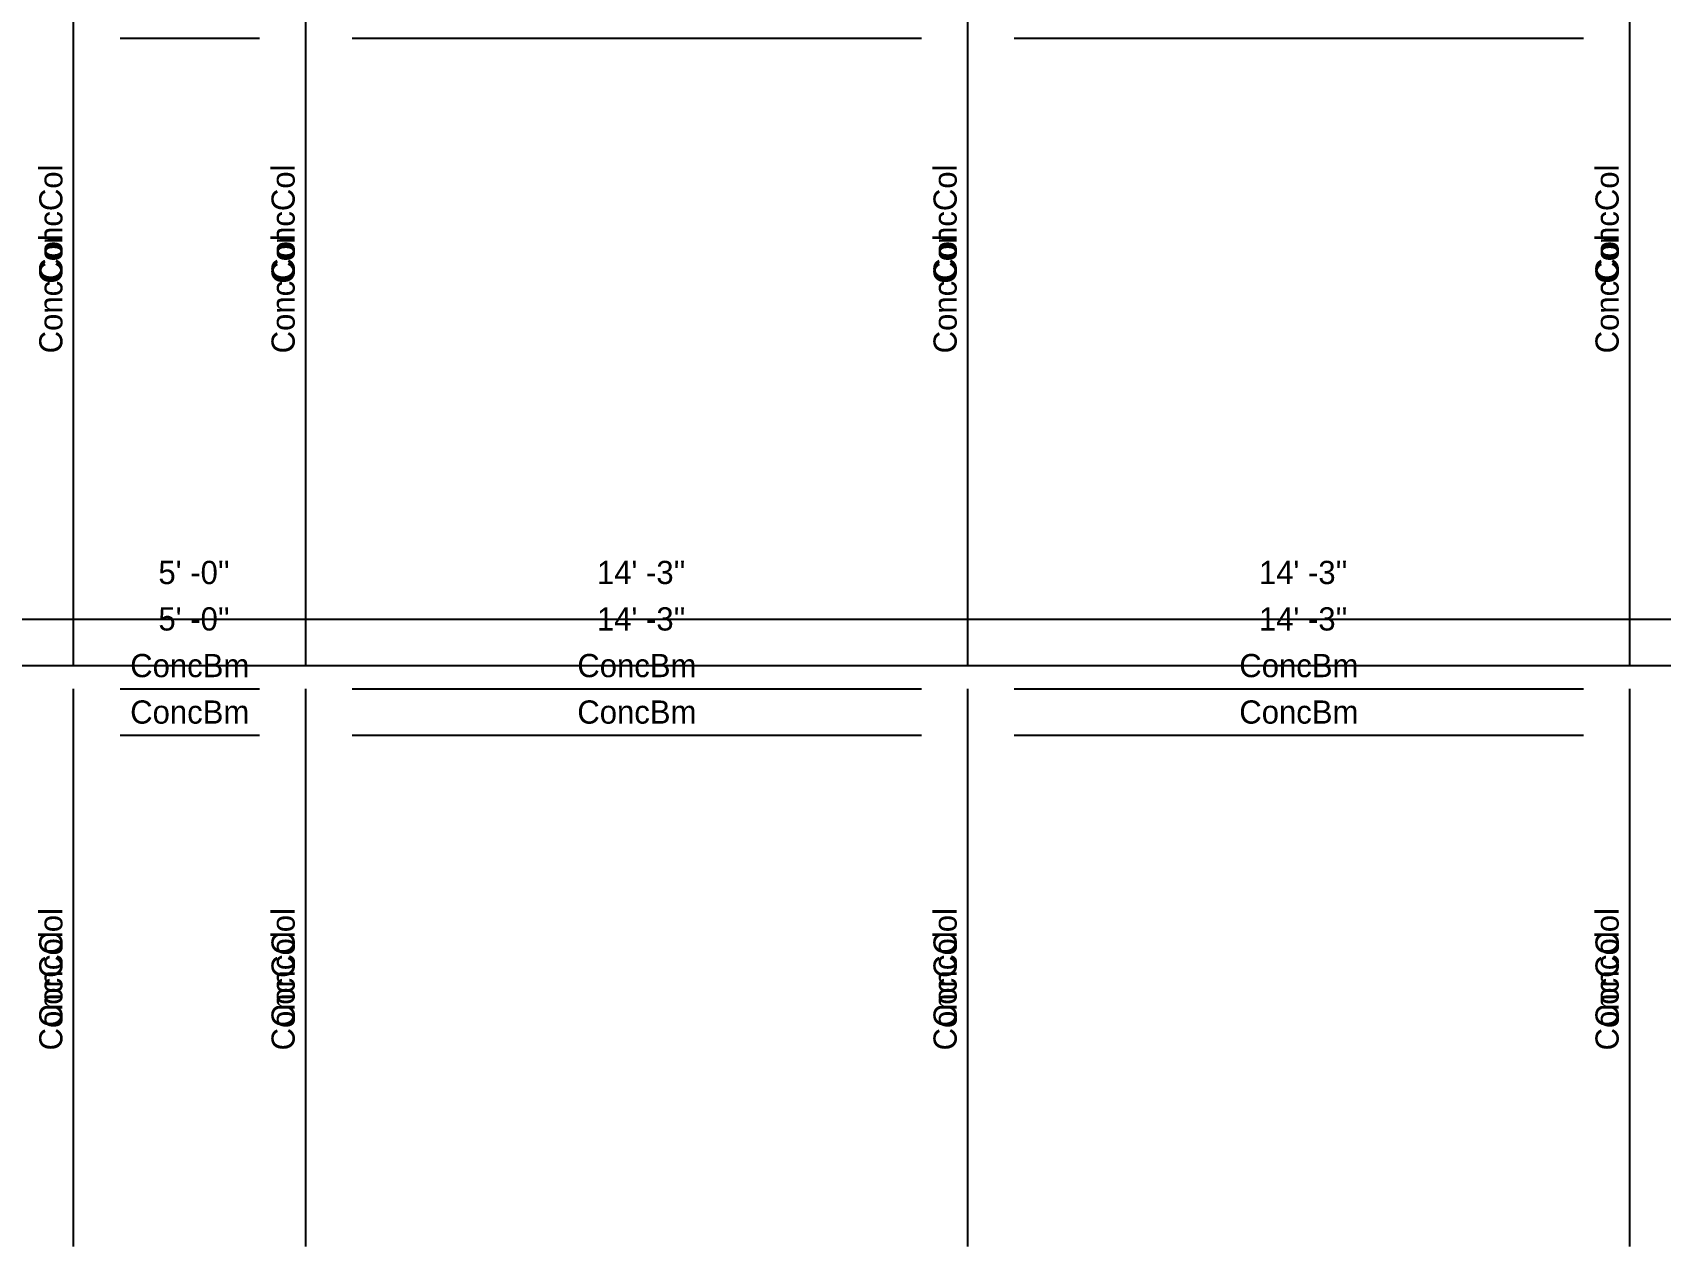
# Model space of a CAD drawing. Extents: x -38 to 2998, y -195 to 11529.
# Drawn here: x 332.4 to 752.9, y 2928 to 3241.5 of the extents above; entities that cross this region are included whole.
import ezdxf
from ezdxf.enums import TextEntityAlignment as Align

# ---------------------------------------------------------------- set-up
doc = ezdxf.new("R2010")
doc.units = 0
doc.header["$MEASUREMENT"] = 0
doc.layers.get('0').update_dxf_attribs({"linetype": 'CONTINUOUS'})
for name, color, linetype in [('CENTERLINES', 7, 'CONTINUOUS'), ('DIMENSIONS', 4, 'CONTINUOUS'), ('TEXT', 5, 'CONTINUOUS')]:
    doc.layers.add(name, color=color, linetype=linetype)
doc.dimstyles.get("Standard").update_dxf_attribs({"dimtxt": 0.18, "dimasz": 0.18, "dimexe": 0.18, "dimexo": 0.0625, "dimgap": 0.09, "dimtad": 0, "dimtih": 1, "dimtoh": 1, "dimdec": 4, "dimzin": 0, "dimtxsty": 'STANDARD', "dimcen": 0.09, "dimazin": 3, "dimtfac": 1, "dimtdec": 4, "dimtofl": 0, "dimtmove": 0, "dimatfit": 3, "dimtolj": 1, "dimtzin": 0})

# ---------------------------------------------------------------- blocks, each defined once
blk = doc.blocks.new('*D3541')
at = {"color": 1, "linetype": 'BYBLOCK'}
for points in [[(236.73, 3094.77), (235.67, 3093.71), (228.25, 3086.29), (227.19, 3085.23)], [(347.73, 3094.77), (346.67, 3093.71), (339.25, 3086.29), (338.19, 3085.23)]]:
    blk.add_solid(points, dxfattribs=at)
at = {"layer": 'DIMENSIONS', "color": 9, "linetype": 'BYBLOCK'}
for p, q in [((231.96, 3090), (231.96, 3108)), ((342.96, 3090), (342.96, 3108))]:
    blk.add_line(p, q, dxfattribs=at)
at = {"layer": 'DIMENSIONS', "color": 0, "linetype": 'BYBLOCK'}
blk.add_line((231.96, 3090), (342.96, 3090), dxfattribs=at)
at = {"layer": 'DIMENSIONS', "color": 0, "linetype": 'BYBLOCK', "insert": (287.46, 3102), "char_height": 6, "attachment_point": 5}
blk.add_mtext("\\A1; 9' -3''", dxfattribs=at)
blk = doc.blocks.new('*D3542')
at = {"color": 1, "linetype": 'BYBLOCK'}
for points in [[(347.73, 3094.77), (346.67, 3093.71), (339.25, 3086.29), (338.19, 3085.23)], [(407.73, 3094.77), (406.67, 3093.71), (399.25, 3086.29), (398.19, 3085.23)]]:
    blk.add_solid(points, dxfattribs=at)
at = {"layer": 'DIMENSIONS', "color": 9, "linetype": 'BYBLOCK'}
for p, q in [((342.96, 3090), (342.96, 3108)), ((402.96, 3090), (402.96, 3108))]:
    blk.add_line(p, q, dxfattribs=at)
at = {"layer": 'DIMENSIONS', "color": 0, "linetype": 'BYBLOCK'}
blk.add_line((342.96, 3090), (402.96, 3090), dxfattribs=at)
at = {"layer": 'DIMENSIONS', "color": 0, "linetype": 'BYBLOCK', "insert": (372.96, 3102), "char_height": 6, "attachment_point": 5}
blk.add_mtext("\\A1; 5' -0''", dxfattribs=at)
blk = doc.blocks.new('*D3543')
at = {"color": 1, "linetype": 'BYBLOCK'}
for points in [[(407.73, 3094.77), (406.67, 3093.71), (399.25, 3086.29), (398.19, 3085.23)], [(578.73, 3094.77), (577.67, 3093.71), (570.25, 3086.29), (569.19, 3085.23)]]:
    blk.add_solid(points, dxfattribs=at)
at = {"layer": 'DIMENSIONS', "color": 9, "linetype": 'BYBLOCK'}
for p, q in [((402.96, 3090), (402.96, 3108)), ((573.96, 3090), (573.96, 3108))]:
    blk.add_line(p, q, dxfattribs=at)
at = {"layer": 'DIMENSIONS', "color": 0, "linetype": 'BYBLOCK'}
blk.add_line((402.96, 3090), (573.96, 3090), dxfattribs=at)
at = {"layer": 'DIMENSIONS', "color": 0, "linetype": 'BYBLOCK', "insert": (488.46, 3102), "char_height": 6, "attachment_point": 5}
blk.add_mtext("\\A1; 14' -3''", dxfattribs=at)
blk = doc.blocks.new('*D3544')
at = {"color": 1, "linetype": 'BYBLOCK'}
for points in [[(578.73, 3094.77), (577.67, 3093.71), (570.25, 3086.29), (569.19, 3085.23)], [(749.73, 3094.77), (748.67, 3093.71), (741.25, 3086.29), (740.19, 3085.23)]]:
    blk.add_solid(points, dxfattribs=at)
at = {"layer": 'DIMENSIONS', "color": 9, "linetype": 'BYBLOCK'}
for p, q in [((573.96, 3090), (573.96, 3108)), ((744.96, 3090), (744.96, 3108))]:
    blk.add_line(p, q, dxfattribs=at)
at = {"layer": 'DIMENSIONS', "color": 0, "linetype": 'BYBLOCK'}
blk.add_line((573.96, 3090), (744.96, 3090), dxfattribs=at)
at = {"layer": 'DIMENSIONS', "color": 0, "linetype": 'BYBLOCK', "insert": (659.46, 3102), "char_height": 6, "attachment_point": 5}
blk.add_mtext("\\A1; 14' -3''", dxfattribs=at)
blk = doc.blocks.new('*D3545')
at = {"color": 1, "linetype": 'BYBLOCK'}
for points in [[(749.73, 3094.77), (748.67, 3093.71), (741.25, 3086.29), (740.19, 3085.23)], [(920.73, 3094.77), (919.67, 3093.71), (912.25, 3086.29), (911.19, 3085.23)]]:
    blk.add_solid(points, dxfattribs=at)
at = {"layer": 'DIMENSIONS', "color": 9, "linetype": 'BYBLOCK'}
for p, q in [((744.96, 3090), (744.96, 3108)), ((915.96, 3090), (915.96, 3108))]:
    blk.add_line(p, q, dxfattribs=at)
at = {"layer": 'DIMENSIONS', "color": 0, "linetype": 'BYBLOCK'}
blk.add_line((744.96, 3090), (915.96, 3090), dxfattribs=at)
at = {"layer": 'DIMENSIONS', "color": 0, "linetype": 'BYBLOCK', "insert": (830.46, 3102), "char_height": 6, "attachment_point": 5}
blk.add_mtext("\\A1; 14' -3''", dxfattribs=at)
blk = doc.blocks.new('*D4032')
at = {"color": 1, "linetype": 'BYBLOCK'}
for points in [[(236.73, 3082.77), (235.67, 3081.71), (228.25, 3074.29), (227.19, 3073.23)], [(347.73, 3082.77), (346.67, 3081.71), (339.25, 3074.29), (338.19, 3073.23)]]:
    blk.add_solid(points, dxfattribs=at)
at = {"layer": 'DIMENSIONS', "color": 9, "linetype": 'BYBLOCK'}
for p, q in [((231.96, 3078), (231.96, 3096)), ((342.96, 3078), (342.96, 3096))]:
    blk.add_line(p, q, dxfattribs=at)
at = {"layer": 'DIMENSIONS', "color": 0, "linetype": 'BYBLOCK'}
blk.add_line((231.96, 3078), (342.96, 3078), dxfattribs=at)
at = {"layer": 'DIMENSIONS', "color": 0, "linetype": 'BYBLOCK', "insert": (287.46, 3090), "char_height": 6, "attachment_point": 5}
blk.add_mtext("\\A1; 9' -3''", dxfattribs=at)
blk = doc.blocks.new('*D4033')
at = {"color": 1, "linetype": 'BYBLOCK'}
for points in [[(347.73, 3082.77), (346.67, 3081.71), (339.25, 3074.29), (338.19, 3073.23)], [(407.73, 3082.77), (406.67, 3081.71), (399.25, 3074.29), (398.19, 3073.23)]]:
    blk.add_solid(points, dxfattribs=at)
at = {"layer": 'DIMENSIONS', "color": 9, "linetype": 'BYBLOCK'}
for p, q in [((342.96, 3078), (342.96, 3096)), ((402.96, 3078), (402.96, 3096))]:
    blk.add_line(p, q, dxfattribs=at)
at = {"layer": 'DIMENSIONS', "color": 0, "linetype": 'BYBLOCK'}
blk.add_line((342.96, 3078), (402.96, 3078), dxfattribs=at)
at = {"layer": 'DIMENSIONS', "color": 0, "linetype": 'BYBLOCK', "insert": (372.96, 3090), "char_height": 6, "attachment_point": 5}
blk.add_mtext("\\A1; 5' -0''", dxfattribs=at)
blk = doc.blocks.new('*D4034')
at = {"color": 1, "linetype": 'BYBLOCK'}
for points in [[(407.73, 3082.77), (406.67, 3081.71), (399.25, 3074.29), (398.19, 3073.23)], [(578.73, 3082.77), (577.67, 3081.71), (570.25, 3074.29), (569.19, 3073.23)]]:
    blk.add_solid(points, dxfattribs=at)
at = {"layer": 'DIMENSIONS', "color": 9, "linetype": 'BYBLOCK'}
for p, q in [((402.96, 3078), (402.96, 3096)), ((573.96, 3078), (573.96, 3096))]:
    blk.add_line(p, q, dxfattribs=at)
at = {"layer": 'DIMENSIONS', "color": 0, "linetype": 'BYBLOCK'}
blk.add_line((402.96, 3078), (573.96, 3078), dxfattribs=at)
at = {"layer": 'DIMENSIONS', "color": 0, "linetype": 'BYBLOCK', "insert": (488.46, 3090), "char_height": 6, "attachment_point": 5}
blk.add_mtext("\\A1; 14' -3''", dxfattribs=at)
blk = doc.blocks.new('*D4035')
at = {"color": 1, "linetype": 'BYBLOCK'}
for points in [[(578.73, 3082.77), (577.67, 3081.71), (570.25, 3074.29), (569.19, 3073.23)], [(749.73, 3082.77), (748.67, 3081.71), (741.25, 3074.29), (740.19, 3073.23)]]:
    blk.add_solid(points, dxfattribs=at)
at = {"layer": 'DIMENSIONS', "color": 9, "linetype": 'BYBLOCK'}
for p, q in [((573.96, 3078), (573.96, 3096)), ((744.96, 3078), (744.96, 3096))]:
    blk.add_line(p, q, dxfattribs=at)
at = {"layer": 'DIMENSIONS', "color": 0, "linetype": 'BYBLOCK'}
blk.add_line((573.96, 3078), (744.96, 3078), dxfattribs=at)
at = {"layer": 'DIMENSIONS', "color": 0, "linetype": 'BYBLOCK', "insert": (659.46, 3090), "char_height": 6, "attachment_point": 5}
blk.add_mtext("\\A1; 14' -3''", dxfattribs=at)
blk = doc.blocks.new('*D4036')
at = {"color": 1, "linetype": 'BYBLOCK'}
for points in [[(749.73, 3082.77), (748.67, 3081.71), (741.25, 3074.29), (740.19, 3073.23)], [(920.73, 3082.77), (919.67, 3081.71), (912.25, 3074.29), (911.19, 3073.23)]]:
    blk.add_solid(points, dxfattribs=at)
at = {"layer": 'DIMENSIONS', "color": 9, "linetype": 'BYBLOCK'}
for p, q in [((744.96, 3078), (744.96, 3096)), ((915.96, 3078), (915.96, 3096))]:
    blk.add_line(p, q, dxfattribs=at)
at = {"layer": 'DIMENSIONS', "color": 0, "linetype": 'BYBLOCK'}
blk.add_line((744.96, 3078), (915.96, 3078), dxfattribs=at)
at = {"layer": 'DIMENSIONS', "color": 0, "linetype": 'BYBLOCK', "insert": (830.46, 3090), "char_height": 6, "attachment_point": 5}
blk.add_mtext("\\A1; 14' -3''", dxfattribs=at)
blk = doc.blocks.new('*D4502')
at = {"color": 1, "linetype": 'BYBLOCK'}
for points in [[(236.73, 3082.77), (235.67, 3081.71), (228.25, 3074.29), (227.19, 3073.23)], [(347.73, 3082.77), (346.67, 3081.71), (339.25, 3074.29), (338.19, 3073.23)]]:
    blk.add_solid(points, dxfattribs=at)
at = {"layer": 'DIMENSIONS', "color": 9, "linetype": 'BYBLOCK'}
for p, q in [((231.96, 3078), (231.96, 3096)), ((342.96, 3078), (342.96, 3096))]:
    blk.add_line(p, q, dxfattribs=at)
at = {"layer": 'DIMENSIONS', "color": 0, "linetype": 'BYBLOCK'}
blk.add_line((231.96, 3078), (342.96, 3078), dxfattribs=at)
at = {"layer": 'DIMENSIONS', "color": 0, "linetype": 'BYBLOCK', "insert": (287.46, 3090), "char_height": 6, "attachment_point": 5}
blk.add_mtext("\\A1; 9' -3''", dxfattribs=at)
blk = doc.blocks.new('*D4503')
at = {"color": 1, "linetype": 'BYBLOCK'}
for points in [[(347.73, 3082.77), (346.67, 3081.71), (339.25, 3074.29), (338.19, 3073.23)], [(407.73, 3082.77), (406.67, 3081.71), (399.25, 3074.29), (398.19, 3073.23)]]:
    blk.add_solid(points, dxfattribs=at)
at = {"layer": 'DIMENSIONS', "color": 9, "linetype": 'BYBLOCK'}
for p, q in [((342.96, 3078), (342.96, 3096)), ((402.96, 3078), (402.96, 3096))]:
    blk.add_line(p, q, dxfattribs=at)
at = {"layer": 'DIMENSIONS', "color": 0, "linetype": 'BYBLOCK'}
blk.add_line((342.96, 3078), (402.96, 3078), dxfattribs=at)
at = {"layer": 'DIMENSIONS', "color": 0, "linetype": 'BYBLOCK', "insert": (372.96, 3090), "char_height": 6, "attachment_point": 5}
blk.add_mtext("\\A1; 5' -0''", dxfattribs=at)
blk = doc.blocks.new('*D4504')
at = {"color": 1, "linetype": 'BYBLOCK'}
for points in [[(407.73, 3082.77), (406.67, 3081.71), (399.25, 3074.29), (398.19, 3073.23)], [(578.73, 3082.77), (577.67, 3081.71), (570.25, 3074.29), (569.19, 3073.23)]]:
    blk.add_solid(points, dxfattribs=at)
at = {"layer": 'DIMENSIONS', "color": 9, "linetype": 'BYBLOCK'}
for p, q in [((402.96, 3078), (402.96, 3096)), ((573.96, 3078), (573.96, 3096))]:
    blk.add_line(p, q, dxfattribs=at)
at = {"layer": 'DIMENSIONS', "color": 0, "linetype": 'BYBLOCK'}
blk.add_line((402.96, 3078), (573.96, 3078), dxfattribs=at)
at = {"layer": 'DIMENSIONS', "color": 0, "linetype": 'BYBLOCK', "insert": (488.46, 3090), "char_height": 6, "attachment_point": 5}
blk.add_mtext("\\A1; 14' -3''", dxfattribs=at)
blk = doc.blocks.new('*D4505')
at = {"color": 1, "linetype": 'BYBLOCK'}
for points in [[(578.73, 3082.77), (577.67, 3081.71), (570.25, 3074.29), (569.19, 3073.23)], [(749.73, 3082.77), (748.67, 3081.71), (741.25, 3074.29), (740.19, 3073.23)]]:
    blk.add_solid(points, dxfattribs=at)
at = {"layer": 'DIMENSIONS', "color": 9, "linetype": 'BYBLOCK'}
for p, q in [((573.96, 3078), (573.96, 3096)), ((744.96, 3078), (744.96, 3096))]:
    blk.add_line(p, q, dxfattribs=at)
at = {"layer": 'DIMENSIONS', "color": 0, "linetype": 'BYBLOCK'}
blk.add_line((573.96, 3078), (744.96, 3078), dxfattribs=at)
at = {"layer": 'DIMENSIONS', "color": 0, "linetype": 'BYBLOCK', "insert": (659.46, 3090), "char_height": 6, "attachment_point": 5}
blk.add_mtext("\\A1; 14' -3''", dxfattribs=at)
blk = doc.blocks.new('*D4506')
at = {"color": 1, "linetype": 'BYBLOCK'}
for points in [[(749.73, 3082.77), (748.67, 3081.71), (741.25, 3074.29), (740.19, 3073.23)], [(920.73, 3082.77), (919.67, 3081.71), (912.25, 3074.29), (911.19, 3073.23)]]:
    blk.add_solid(points, dxfattribs=at)
at = {"layer": 'DIMENSIONS', "color": 9, "linetype": 'BYBLOCK'}
for p, q in [((744.96, 3078), (744.96, 3096)), ((915.96, 3078), (915.96, 3096))]:
    blk.add_line(p, q, dxfattribs=at)
at = {"layer": 'DIMENSIONS', "color": 0, "linetype": 'BYBLOCK'}
blk.add_line((744.96, 3078), (915.96, 3078), dxfattribs=at)
at = {"layer": 'DIMENSIONS', "color": 0, "linetype": 'BYBLOCK', "insert": (830.46, 3090), "char_height": 6, "attachment_point": 5}
blk.add_mtext("\\A1; 14' -3''", dxfattribs=at)
blk = doc.blocks.new('*D4972')
at = {"color": 1, "linetype": 'BYBLOCK'}
for points in [[(236.73, 3082.77), (235.67, 3081.71), (228.25, 3074.29), (227.19, 3073.23)], [(347.73, 3082.77), (346.67, 3081.71), (339.25, 3074.29), (338.19, 3073.23)]]:
    blk.add_solid(points, dxfattribs=at)
at = {"layer": 'DIMENSIONS', "color": 9, "linetype": 'BYBLOCK'}
for p, q in [((231.96, 3078), (231.96, 3096)), ((342.96, 3078), (342.96, 3096))]:
    blk.add_line(p, q, dxfattribs=at)
at = {"layer": 'DIMENSIONS', "color": 0, "linetype": 'BYBLOCK'}
blk.add_line((231.96, 3078), (342.96, 3078), dxfattribs=at)
at = {"layer": 'DIMENSIONS', "color": 0, "linetype": 'BYBLOCK', "insert": (287.46, 3090), "char_height": 6, "attachment_point": 5}
blk.add_mtext("\\A1; 9' -3''", dxfattribs=at)
blk = doc.blocks.new('*D4973')
at = {"color": 1, "linetype": 'BYBLOCK'}
for points in [[(347.73, 3082.77), (346.67, 3081.71), (339.25, 3074.29), (338.19, 3073.23)], [(407.73, 3082.77), (406.67, 3081.71), (399.25, 3074.29), (398.19, 3073.23)]]:
    blk.add_solid(points, dxfattribs=at)
at = {"layer": 'DIMENSIONS', "color": 9, "linetype": 'BYBLOCK'}
for p, q in [((342.96, 3078), (342.96, 3096)), ((402.96, 3078), (402.96, 3096))]:
    blk.add_line(p, q, dxfattribs=at)
at = {"layer": 'DIMENSIONS', "color": 0, "linetype": 'BYBLOCK'}
blk.add_line((342.96, 3078), (402.96, 3078), dxfattribs=at)
at = {"layer": 'DIMENSIONS', "color": 0, "linetype": 'BYBLOCK', "insert": (372.96, 3090), "char_height": 6, "attachment_point": 5}
blk.add_mtext("\\A1; 5' -0''", dxfattribs=at)
blk = doc.blocks.new('*D4974')
at = {"color": 1, "linetype": 'BYBLOCK'}
for points in [[(407.73, 3082.77), (406.67, 3081.71), (399.25, 3074.29), (398.19, 3073.23)], [(578.73, 3082.77), (577.67, 3081.71), (570.25, 3074.29), (569.19, 3073.23)]]:
    blk.add_solid(points, dxfattribs=at)
at = {"layer": 'DIMENSIONS', "color": 9, "linetype": 'BYBLOCK'}
for p, q in [((402.96, 3078), (402.96, 3096)), ((573.96, 3078), (573.96, 3096))]:
    blk.add_line(p, q, dxfattribs=at)
at = {"layer": 'DIMENSIONS', "color": 0, "linetype": 'BYBLOCK'}
blk.add_line((402.96, 3078), (573.96, 3078), dxfattribs=at)
at = {"layer": 'DIMENSIONS', "color": 0, "linetype": 'BYBLOCK', "insert": (488.46, 3090), "char_height": 6, "attachment_point": 5}
blk.add_mtext("\\A1; 14' -3''", dxfattribs=at)
blk = doc.blocks.new('*D4975')
at = {"color": 1, "linetype": 'BYBLOCK'}
for points in [[(578.73, 3082.77), (577.67, 3081.71), (570.25, 3074.29), (569.19, 3073.23)], [(749.73, 3082.77), (748.67, 3081.71), (741.25, 3074.29), (740.19, 3073.23)]]:
    blk.add_solid(points, dxfattribs=at)
at = {"layer": 'DIMENSIONS', "color": 9, "linetype": 'BYBLOCK'}
for p, q in [((573.96, 3078), (573.96, 3096)), ((744.96, 3078), (744.96, 3096))]:
    blk.add_line(p, q, dxfattribs=at)
at = {"layer": 'DIMENSIONS', "color": 0, "linetype": 'BYBLOCK'}
blk.add_line((573.96, 3078), (744.96, 3078), dxfattribs=at)
at = {"layer": 'DIMENSIONS', "color": 0, "linetype": 'BYBLOCK', "insert": (659.46, 3090), "char_height": 6, "attachment_point": 5}
blk.add_mtext("\\A1; 14' -3''", dxfattribs=at)
blk = doc.blocks.new('*D4976')
at = {"color": 1, "linetype": 'BYBLOCK'}
for points in [[(749.73, 3082.77), (748.67, 3081.71), (741.25, 3074.29), (740.19, 3073.23)], [(920.73, 3082.77), (919.67, 3081.71), (912.25, 3074.29), (911.19, 3073.23)]]:
    blk.add_solid(points, dxfattribs=at)
at = {"layer": 'DIMENSIONS', "color": 9, "linetype": 'BYBLOCK'}
for p, q in [((744.96, 3078), (744.96, 3096)), ((915.96, 3078), (915.96, 3096))]:
    blk.add_line(p, q, dxfattribs=at)
at = {"layer": 'DIMENSIONS', "color": 0, "linetype": 'BYBLOCK'}
blk.add_line((744.96, 3078), (915.96, 3078), dxfattribs=at)
at = {"layer": 'DIMENSIONS', "color": 0, "linetype": 'BYBLOCK', "insert": (830.46, 3090), "char_height": 6, "attachment_point": 5}
blk.add_mtext("\\A1; 14' -3''", dxfattribs=at)

msp = doc.modelspace()

# ---------------------------------------------------------------- linework, layer by layer
at = {"layer": 'CENTERLINES', "color": 0, "linetype": 'CONTINUOUS'}
for p, q in [((342.96, 3120), (342.96, 3264)), ((402.96, 3120), (402.96, 3264)), ((573.96, 3120), (573.96, 3264)), ((744.96, 3120), (744.96, 3264)), ((342.96, 3108), (342.96, 3240)), ((342.96, 3108), (342.96, 3240)), ((342.96, 3108), (342.96, 3240)), ((354.96, 3240), (390.96, 3240)), ((354.96, 3240), (390.96, 3240)), ((354.96, 3240), (390.96, 3240)), ((402.96, 3108), (402.96, 3240)), ((402.96, 3108), (402.96, 3240)), ((402.96, 3108), (402.96, 3240)), ((414.96, 3240), (561.96, 3240)), ((414.96, 3240), (561.96, 3240)), ((414.96, 3240), (561.96, 3240)), ((573.96, 3108), (573.96, 3240)), ((573.96, 3108), (573.96, 3240)), ((573.96, 3108), (573.96, 3240)), ((585.96, 3240), (732.96, 3240)), ((585.96, 3240), (732.96, 3240)), ((585.96, 3240), (732.96, 3240)), ((744.96, 3108), (744.96, 3240)), ((744.96, 3108), (744.96, 3240)), ((744.96, 3108), (744.96, 3240)), ((342.96, 2928), (342.96, 3072)), ((354.96, 3072), (390.96, 3072)), ((402.96, 2928), (402.96, 3072)), ((414.96, 3072), (561.96, 3072)), ((573.96, 2928), (573.96, 3072)), ((585.96, 3072), (732.96, 3072)), ((744.96, 2928), (744.96, 3072)), ((342.96, 2928), (342.96, 3060)), ((342.96, 2928), (342.96, 3060)), ((342.96, 2928), (342.96, 3060)), ((354.96, 3060), (390.96, 3060)), ((354.96, 3060), (390.96, 3060)), ((354.96, 3060), (390.96, 3060)), ((402.96, 2928), (402.96, 3060)), ((402.96, 2928), (402.96, 3060)), ((402.96, 2928), (402.96, 3060)), ((414.96, 3060), (561.96, 3060)), ((414.96, 3060), (561.96, 3060)), ((414.96, 3060), (561.96, 3060)), ((573.96, 2928), (573.96, 3060)), ((573.96, 2928), (573.96, 3060)), ((573.96, 2928), (573.96, 3060)), ((585.96, 3060), (732.96, 3060)), ((585.96, 3060), (732.96, 3060)), ((585.96, 3060), (732.96, 3060)), ((744.96, 2928), (744.96, 3060)), ((744.96, 2928), (744.96, 3060)), ((744.96, 2928), (744.96, 3060))]:
    msp.add_line(p, q, dxfattribs=at)

# ---------------------------------------------------------------- texts
at = {"layer": 'TEXT', "color": 0}
for p in [(336.96, 3192), (396.96, 3192), (567.96, 3192), (738.96, 3192), (336.96, 3174), (336.96, 3174), (336.96, 3174), (396.96, 3174), (396.96, 3174), (396.96, 3174), (567.96, 3174), (567.96, 3174), (567.96, 3174), (738.96, 3174), (738.96, 3174), (738.96, 3174), (336.96, 3000), (396.96, 3000), (567.96, 3000), (738.96, 3000), (336.96, 2994), (336.96, 2994), (336.96, 2994), (396.96, 2994), (396.96, 2994), (396.96, 2994), (567.96, 2994), (567.96, 2994), (567.96, 2994), (738.96, 2994), (738.96, 2994), (738.96, 2994)]:
    msp.add_text('ConcCol', height=6, rotation=90, dxfattribs=at).set_placement(p, align=Align.MIDDLE)
for p in [(372.96, 3078), (488.46, 3078), (659.46, 3078), (372.96, 3066), (372.96, 3066), (372.96, 3066), (488.46, 3066), (488.46, 3066), (488.46, 3066), (659.46, 3066), (659.46, 3066), (659.46, 3066)]:
    msp.add_text('ConcBm', height=6, dxfattribs=at).set_placement(p, align=Align.MIDDLE)

# ---------------------------------------------------------------- dimensions: what is measured, and where the dimension line sits
at = {"layer": 'DIMENSIONS'}
for base, p1, p2, picture, middle in [((342.96, 3090), (231.96, 3078), (342.96, 3078), '*D3541', (287.46, 3078)), ((402.96, 3090), (342.96, 3078), (402.96, 3078), '*D3542', (372.96, 3078)), ((573.96, 3090), (402.96, 3078), (573.96, 3078), '*D3543', (488.46, 3078)), ((744.96, 3090), (573.96, 3078), (744.96, 3078), '*D3544', (659.46, 3078)), ((915.96, 3090), (744.96, 3078), (915.96, 3078), '*D3545', (830.46, 3078)), ((342.96, 3078), (231.96, 3066), (342.96, 3066), '*D4032', (287.46, 3066)), ((342.96, 3078), (231.96, 3066), (342.96, 3066), '*D4502', (287.46, 3066)), ((342.96, 3078), (231.96, 3066), (342.96, 3066), '*D4972', (287.46, 3066)), ((402.96, 3078), (342.96, 3066), (402.96, 3066), '*D4033', (372.96, 3066)), ((402.96, 3078), (342.96, 3066), (402.96, 3066), '*D4503', (372.96, 3066)), ((402.96, 3078), (342.96, 3066), (402.96, 3066), '*D4973', (372.96, 3066)), ((573.96, 3078), (402.96, 3066), (573.96, 3066), '*D4034', (488.46, 3066)), ((573.96, 3078), (402.96, 3066), (573.96, 3066), '*D4504', (488.46, 3066)), ((573.96, 3078), (402.96, 3066), (573.96, 3066), '*D4974', (488.46, 3066)), ((744.96, 3078), (573.96, 3066), (744.96, 3066), '*D4035', (659.46, 3066)), ((744.96, 3078), (573.96, 3066), (744.96, 3066), '*D4505', (659.46, 3066)), ((744.96, 3078), (573.96, 3066), (744.96, 3066), '*D4975', (659.46, 3066)), ((915.96, 3078), (744.96, 3066), (915.96, 3066), '*D4036', (830.46, 3066)), ((915.96, 3078), (744.96, 3066), (915.96, 3066), '*D4506', (830.46, 3066)), ((915.96, 3078), (744.96, 3066), (915.96, 3066), '*D4976', (830.46, 3066))]:
    dim = msp.add_linear_dim(base=base, p1=p1, p2=p2, dimstyle='STANDARD', dxfattribs=at)
    dim.commit()
    dim.dimension.update_dxf_attribs({"geometry": picture, "text_midpoint": middle})

doc.saveas('drawing.dxf')
